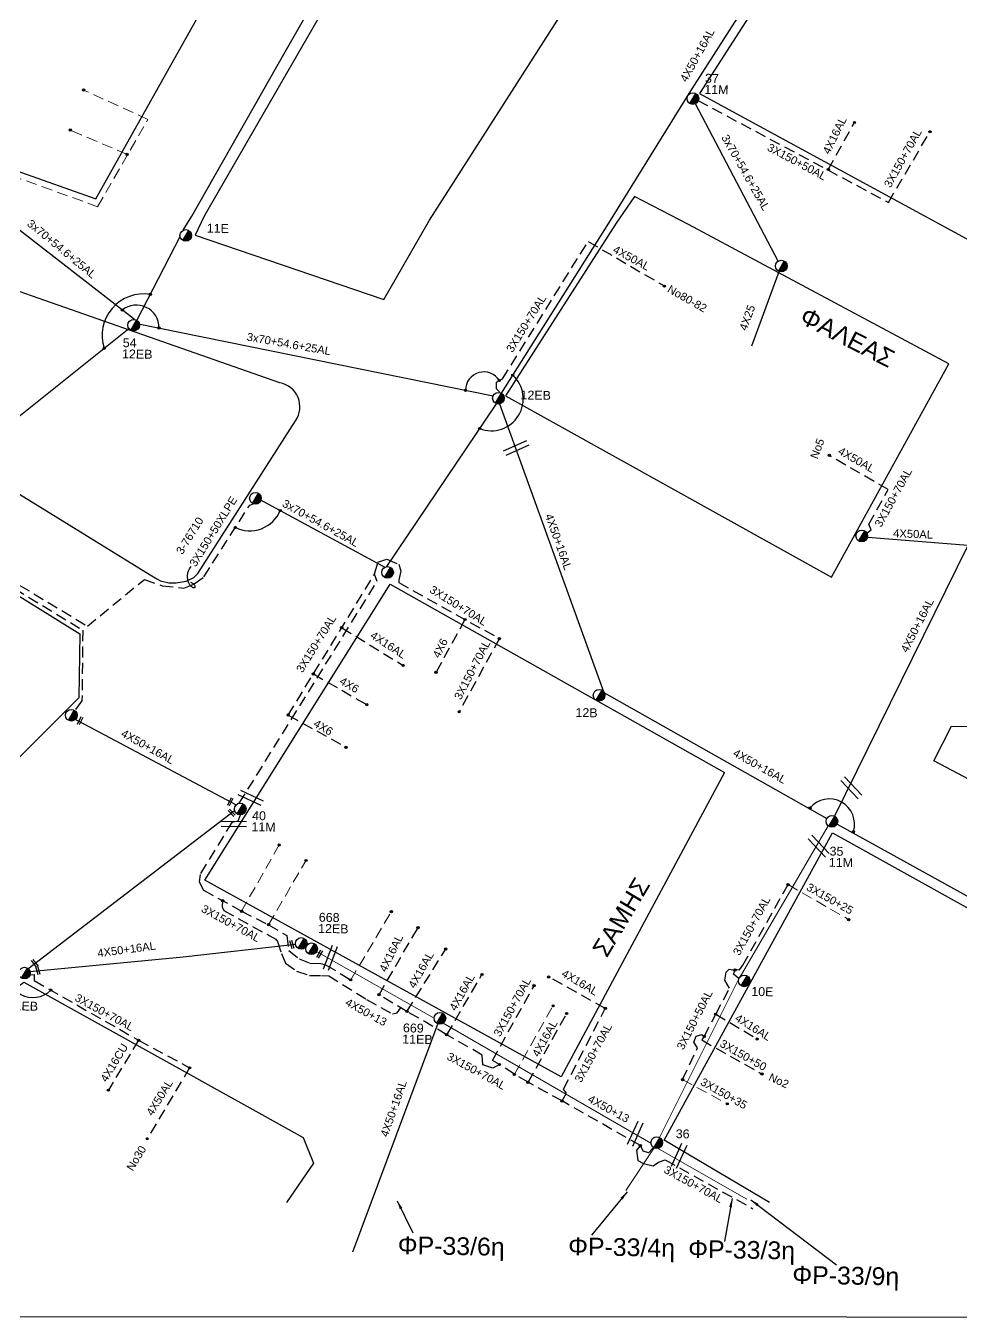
# Model space of a CAD drawing. Header units: millimetres. Extents: x 2875 to 4053, y 1200 to 1741.
# Drawn here: x 3423 to 3531.9, y 1200.5 to 1351 of the extents above; entities that cross this region are included whole.
import ezdxf

# ---------------------------------------------------------------- set-up
doc = ezdxf.new("R2010")
doc.units = ezdxf.units.MM
doc.linetypes.add('DASHED', pattern=[19.05, 12.7, -6.35])
doc.layers.add('Άγνωστα', color=7, linetype='Continuous', lineweight=5)
for name, color, linetype in [('Γέφυρες Εναέριου Δικτύου', 7, 'Continuous'), ('Γυμνά εναέρια ΧΤ (3Φ)   4x50AL', 7, 'Continuous'), ('Γυμνά εναέρια ΧΤ και ΦΟΠ (3Φ)   4x50+16AL', 7, 'Continuous'), ('Επιγραφές - Σχήματα', 7, 'Continuous'), ('Καλώδια ΧΤ   3x150+50AL', 7, 'DASHED'), ('Καλώδια ΧΤ   3x150+50AL XLPE', 7, 'DASHED'), ('Καλώδια ΧΤ   3x150+70AL', 7, 'DASHED'), ('Καλώδια ΧΤ   3x150AL+50CU', 7, 'DASHED'), ('Μηχανική τομή', 7, 'Continuous'), ('ΠΙΝΑΚΙΔΑ', 7, 'Continuous'), ('Στύλος ΦΜ', 7, 'Continuous'), ('Στύλος ΦΜ @ 1', 7, 'Continuous'), ('Συνδέσεις', 7, 'Continuous'), ('Συνεστραμμένα ΧΤ   3x70+54.6+25 AL', 7, 'SYN_LINE'), ('Τομή', 7, 'Continuous'), ('Υπόβαθρο ΔΕΗ', 7, 'Continuous'), ('Υπόγεια καλώδια Δικτύου ΧΤ και Παρ. ΧΤ - 3X150+70 AL', 7, 'DASHED'), ('Υπόγεια καλώδια Παροχών ΧΤ   4x16AL', 7, 'DASHED'), ('Υπόγεια καλώδια Παροχών ΧΤ   4x16CU', 7, 'DASHED'), ('Υπόγεια καλώδια Παροχών ΧΤ   4x25', 7, 'DASHED'), ('Υπόγεια καλώδια Παροχών ΧΤ   4x50AL', 7, 'DASHED'), ('Υπόγεια καλώδια Παροχών ΧΤ   4x6', 7, 'DASHED')]:
    doc.layers.add(name, color=color, linetype=linetype)
doc.styles.get("Standard").update_dxf_attribs({"font": 'ARIAL.TTF'})
doc.linetypes.add('SYN_LINE', pattern='A,0.5,-0.0001,["/\\/\\/\\/",Standard,S=0.1,R=0,X=0,Y=-0.05],-0.25', length=0.7501)
doc.dimstyles.new('ISO-25', dxfattribs={"dimtxt": 2.5, "dimasz": 1, "dimexe": 1.25, "dimexo": 0.625, "dimtad": 1, "dimtxsty": 'Standard', "dimcen": 2.5, "dimadec": 0, "dimazin": 0, "dimtfac": 1, "dimtmove": 0, "dimatfit": 3, "dimfxl": 1.25, "dimarcsym": 0})

# ---------------------------------------------------------------- blocks, each defined once
blk = doc.blocks.new('_ΣΥΝΔΕΣΗ')
at = {"layer": 'Συνδέσεις', "linetype": 'SYN_LINE', "ltscale": 40}
blk.add_hatch(color=256, dxfattribs=at).paths.add_polyline_path([(0.5, -0.01, 1), (-0.5, -0.01, 1)])
at = {"layer": 'Συνδέσεις'}
blk.add_circle((0, -0.01), 0.5, dxfattribs=at)
blk = doc.blocks.new('ΥΠΑΡΧΩΝ ΤΣΙΜΕΝΤΕΝΙΟΣ ΣΤΥΛΟΣ')
at = {"layer": 'Στύλος ΦΜ'}
blk.add_hatch(color=256, dxfattribs=at).paths.add_polyline_path([(-1.29, -2.28, 0.574793), (2.62, 0, 0.268822), (1.3, 2.27)])
blk.add_line((-1.29, -2.28), (1.3, 2.27), dxfattribs=at)
blk.add_circle((0, 0), 2.62, dxfattribs=at)
at = {"layer": 'Στύλος ΦΜ', "flags": 4}
for tag, p in [('ΑΡΙΘΜΟΣ', (-4.68, 8.05)), ('ΤΥΠΟΣ', (-4.91, 3.03))]:
    blk.add_attdef(tag, p, '', height=4, dxfattribs=at)
blk = doc.blocks.new('ΤΟΜΗ')
at = {"layer": 'Τομή', "ltscale": 40}
for p, q in [((-5.68, 0), (5.68, 0)), ((5.68, -2.33), (-5.68, -2.33))]:
    blk.add_line(p, q, dxfattribs=at)
blk = doc.blocks.new('ΜΗΧΑΝΙΚΗ ΤΟΜΗ')
at = {"layer": 'Μηχανική τομή', "ltscale": 40}
for p, q in [((-1.89, 0.78), (1.89, 0.78)), ((1.89, 0), (-1.89, 0))]:
    blk.add_line(p, q, dxfattribs=at)

msp = doc.modelspace()

# ---------------------------------------------------------------- linework, layer by layer
at = {"layer": 'Άγνωστα', "color": 6, "linetype": 'DASHED', "ltscale": 0.1}
for points in [[(3437.171, 1340.095), (3429.678, 1343.514)], [(3407.12, 1337.426), (3407.091, 1337.331), (3407.663, 1336.62), (3408.628, 1336.534), (3409.529, 1336.795), (3410.473, 1337.468), (3431.306, 1329.929), (3437.171, 1340.095)], [(3434.738, 1336.015), (3428.114, 1338.853)]]:
    msp.add_lwpolyline(points, dxfattribs=at)
at = {"layer": 'Άγνωστα', "color": 2}
for points in [[(3516.381, 1257.81), (3506.106, 1240.216)], [(3505.935, 1239.889), (3496.726, 1221.499)], [(3496.096, 1220.298), (3492.8, 1215.326)]]:
    msp.add_lwpolyline(points, dxfattribs=at)
at = {"layer": 'Άγνωστα', "color": 177, "linetype": 'DASHED', "ltscale": 0.1}
for points in [[(3448.069, 1247.862), (3452.45, 1255.575)], [(3451.219, 1246.292), (3455.533, 1253.724)], [(3460.776, 1239.871), (3465.513, 1247.805)]]:
    msp.add_lwpolyline(points, dxfattribs=at)
at = {"layer": 'Άγνωστα', "color": 2, "linetype": 'DASHED', "ltscale": 0.1}
for points in [[(3511.697, 1250.964), (3518.746, 1246.891)], [(3499.424, 1228.249), (3504.617, 1225.425)]]:
    msp.add_lwpolyline(points, dxfattribs=at)
at = {"layer": 'Άγνωστα', "color": 30}
for points in [[(3470.486, 1235.414), (3456.813, 1243.152)], [(3495.735, 1220.86), (3471.534, 1234.819)]]:
    msp.add_lwpolyline(points, dxfattribs=at)
at = {"layer": 'Άγνωστα', "color": 173, "linetype": 'DASHED', "ltscale": 0.1}
msp.add_lwpolyline([(3479.832, 1228.873), (3484.258, 1236.686)], dxfattribs=at)
at = {"layer": 'Άγνωστα', "color": 6}
msp.add_lwpolyline([(3506.902, 1214.307), (3496.159, 1220.467)], dxfattribs=at)
at = {"layer": 'Γέφυρες Εναέριου Δικτύου'}
for centre, radius, start, end in [((3436.69, 1314.918), 4.856, 81.06242, 197.78942), ((3435.828, 1315.842), 2.627, 358.99784, 128.98769), ((3476.279, 1308.544), 2.141, 32.14913, 179.91762), ((3477.156, 1307.545), 3.715, 248.61759, 47.97755), ((3449.023, 1296.018), 3.846, 244.18049, 337.31713), ((3423.768, 1240.772), 2.966, 168.72081, 314.89834)]:
    msp.add_arc(centre, radius, start, end, dxfattribs=at)
at = {"layer": 'Γυμνά εναέρια ΧΤ (3Φ)   4x50AL', "color": 27}
msp.add_lwpolyline([(3408.322, 1294.48), (3434.947, 1315.734)], dxfattribs=at)
at = {"layer": 'Γυμνά εναέρια ΧΤ και ΦΟΠ (3Φ)   4x50+16AL', "color": 27}
for points in [[(3441.269, 1327.178), (3442.274, 1328.839), (3453.148, 1347.98), (3470.123, 1377.598), (3486.523, 1405.277)], [(3435.89, 1316.681), (3440.908, 1326.473)]]:
    msp.add_lwpolyline(points, dxfattribs=at)
at = {"layer": 'Γυμνά εναέρια ΧΤ και ΦΟΠ (3Φ)   4x50+16AL', "color": 85}
for points in [[(3478.325, 1308.203), (3490.826, 1328.008), (3500.191, 1343.124), (3500.191, 1343.124), (3520.276, 1374.555)], [(3465.002, 1288.007), (3477.748, 1306.983)]]:
    msp.add_lwpolyline(points, dxfattribs=at)
at = {"layer": 'Γυμνά εναέρια ΧΤ και ΦΟΠ (3Φ)   4x50+16AL', "color": 30}
for points in [[(3550.148, 1322.83), (3532.645, 1290.476), (3517.112, 1258.942)], [(3471.165, 1235.386), (3461, 1208.137)]]:
    msp.add_lwpolyline(points, dxfattribs=at)
at = {"layer": 'Γυμνά εναέρια ΧΤ και ΦΟΠ (3Φ)   4x50+16AL', "color": 206}
for points in [[(3478.104, 1306.955), (3490.266, 1273.33), (3516.219, 1258.662)], [(3517.405, 1258.005), (3541.64, 1244.6)]]:
    msp.add_lwpolyline(points, dxfattribs=at)
at = {"layer": 'Γυμνά εναέρια ΧΤ και ΦΟΠ (3Φ)   4x50+16AL', "color": 133, "ltscale": 0.1}
for points in [[(3428.447, 1270.364), (3447.432, 1260.255)], [(3423.168, 1241.152), (3447.259, 1259.575)], [(3423.402, 1240.843), (3441.264, 1242.553), (3454.34, 1244.033)]]:
    msp.add_lwpolyline(points, dxfattribs=at)
at = {"layer": 'Επιγραφές - Σχήματα'}
msp.add_lwpolyline([(3442.14, 1286.181), (3442.296, 1286.1), (3442.415, 1286.023), (3442.502, 1285.951), (3442.561, 1285.885), (3442.598, 1285.823), (3442.618, 1285.767), (3442.626, 1285.717), (3442.626, 1285.672), (3442.624, 1285.633), (3442.619, 1285.6), (3442.611, 1285.573), (3442.6, 1285.552), (3442.586, 1285.536), (3442.567, 1285.526), (3442.545, 1285.523), (3442.518, 1285.525), (3442.486, 1285.533), (3442.45, 1285.546), (3442.411, 1285.565), (3442.37, 1285.587), (3442.327, 1285.613), (3442.285, 1285.642), (3442.243, 1285.672), (3442.204, 1285.705), (3442.166, 1285.738), (3442.131, 1285.774), (3442.099, 1285.81), (3442.068, 1285.85), (3442.038, 1285.892), (3442.01, 1285.937), (3441.983, 1285.986), (3441.957, 1286.039), (3441.931, 1286.096), (3441.906, 1286.157), (3441.882, 1286.222), (3441.86, 1286.289), (3441.839, 1286.358), (3441.821, 1286.428), (3441.806, 1286.499), (3441.793, 1286.571), (3441.784, 1286.642), (3441.778, 1286.712), (3441.775, 1286.783), (3441.775, 1286.854), (3441.777, 1286.926), (3441.782, 1286.998), (3441.79, 1287.073), (3441.8, 1287.148), (3441.813, 1287.227), (3441.831, 1287.309), (3441.856, 1287.398), (3441.893, 1287.495), (3441.943, 1287.604), (3442.009, 1287.725), (3442.095, 1287.862), (3442.203, 1288.017)], dxfattribs=at)
msp.add_arc((3516.505, 1257.997), 2.943, 342.94902, 139.86268, dxfattribs=at)
at = {"layer": 'Καλώδια ΧΤ   3x150+50AL', "color": 85, "ltscale": 0.1}
msp.add_lwpolyline([(3501.196, 1342.305), (3523.388, 1330.432)], dxfattribs=at)
at = {"layer": 'Καλώδια ΧΤ   3x150+50AL', "color": 2, "ltscale": 0.1}
msp.add_lwpolyline([(3499.424, 1228.249), (3501.174, 1231.95), (3500.729, 1232.624), (3501.004, 1233.304), (3501.656, 1233.485), (3501.951, 1233.27), (3503.284, 1235.87), (3504.887, 1238.913), (3504.334, 1239.839), (3504.476, 1240.752), (3504.83, 1241.125), (3505.515, 1241.013)], dxfattribs=at)
at = {"layer": 'Καλώδια ΧΤ   3x150+50AL', "color": 2, "linetype": 'DASHED', "ltscale": 0.1}
msp.add_lwpolyline([(3501.951, 1233.27), (3501.659, 1232.861), (3508.661, 1228.895)], dxfattribs=at)
at = {"layer": 'Καλώδια ΧΤ   3x150+50AL XLPE', "color": 85, "linetype": 'DASHED', "ltscale": 0.1}
msp.add_lwpolyline([(3372.008, 1310.044), (3372.941, 1311.884), (3378.255, 1308.631), (3377.678, 1306.559), (3382.017, 1304.151), (3387.757, 1302.351), (3394.811, 1300.424), (3394.835, 1299.483), (3398.865, 1298.107), (3408.451, 1295.454), (3409.438, 1294.577), (3409.722, 1293.651), (3414.085, 1290.725), (3430.136, 1281.078), (3436.752, 1286.517), (3438.833, 1285.779), (3441.34, 1285.482), (3442.567, 1285.994), (3443.672, 1286.811), (3449.014, 1295.16), (3449.832, 1295.47)], dxfattribs=at)
at = {"layer": 'Καλώδια ΧΤ   3x150+70AL', "color": 85, "ltscale": 0.1}
msp.add_lwpolyline([(3523.388, 1330.432), (3528.224, 1338.644)], dxfattribs=at)
at = {"layer": 'Καλώδια ΧΤ   3x150AL+50CU', "color": 133, "ltscale": 0.1}
msp.add_lwpolyline([(3374.916, 1301.382), (3376.897, 1304.489), (3378.331, 1303.766), (3383.482, 1301.734), (3392.189, 1299.05), (3402.302, 1295.869), (3406.992, 1294.425), (3407.409, 1293.198), (3407.923, 1293.018), (3408.617, 1293.381), (3429.577, 1280.595), (3429.487, 1272.371), (3428.476, 1271.047)], dxfattribs=at)
at = {"layer": 'ΠΙΝΑΚΙΔΑ'}
msp.add_lwpolyline([(2883.045, 1200.853), (3942.226, 1200.46), (3942.226, 1741.119), (2883.045, 1741.119)], close=True, dxfattribs=at)
at = {"layer": 'Συνεστραμμένα ΧΤ   3x70+54.6+25 AL', "color": 85, "ltscale": 10}
for points in [[(3510.542, 1323.578), (3510.542, 1323.578), (3500.942, 1341.913)], [(3450.202, 1295.818), (3464.759, 1287.936)]]:
    msp.add_lwpolyline(points, dxfattribs=at)
at = {"layer": 'Συνεστραμμένα ΧΤ   3x70+54.6+25 AL', "color": 6, "ltscale": 10}
for points in [[(3435.61, 1316.795), (3419.584, 1329.227), (3408.5, 1337.762)], [(3435.881, 1316.319), (3477.357, 1307.893)]]:
    msp.add_lwpolyline(points, dxfattribs=at)
at = {"layer": 'Υπόβαθρο ΔΕΗ'}
for points in [[(3431.083, 1330.842), (3443.005, 1352.09), (3470.768, 1399.826), (3446.123, 1412.729), (3409.612, 1338.46)], [(3491.681, 1327.994), (3478.798, 1307.9), (3516.759, 1286.773), (3530.43, 1311.624), (3500.112, 1327.849), (3493.819, 1331.12)]]:
    msp.add_lwpolyline(points, close=True, dxfattribs=at)
for points in [[(3496.059, 1386.903), (3481.524, 1394.411), (3443.733, 1328.814), (3442.677, 1326.611), (3464.649, 1319.133), (3469.944, 1328.365), (3488.219, 1356.992), (3504.343, 1382.625), (3497.068, 1386.382)], [(3551.779, 1351.157), (3554.234, 1355.659), (3520.927, 1373.527), (3501.401, 1343.093), (3502.574, 1342.456)], [(3502.574, 1342.456), (3536.867, 1323.819), (3551.343, 1350.358)], [(3443.789, 1251.483), (3465.366, 1285.955), (3504.285, 1264.033), (3485.287, 1228.561), (3443.789, 1251.483)], [(3547.26, 1255.539), (3528.687, 1265.36), (3530.727, 1269.416), (3554.407, 1269.015), (3547.26, 1255.539)], [(3509.522, 1213.942), (3497.28, 1221.197), (3516.862, 1256.979), (3575.033, 1224.639), (3569.58, 1214.238)], [(3388.165, 1214.405), (3422.711, 1239.594), (3455.246, 1221.502), (3456.452, 1218.53), (3453.294, 1213.938)]]:
    msp.add_lwpolyline(points, dxfattribs=at)
at = {"layer": 'Υπόβαθρο ΔΕΗ', "ltscale": 0.1}
msp.add_lwpolyline([(3330.185, 1330.756), (3372.053, 1306.818), (3379.142, 1302.765), (3400.121, 1296.212), (3407.144, 1293.79), (3411.039, 1291.466), (3429.255, 1280.154), (3429.106, 1272.728), (3411.967, 1255.556), (3384.562, 1274.26), (3372.264, 1282.55), (3356.221, 1293.291), (3337.485, 1306.248), (3312.678, 1323.362), (3312.416, 1331.06)], dxfattribs=at)
at = {"layer": 'Υπόβαθρο ΔΕΗ'}
msp.add_lwpolyline([(3452.537, 1309.406), (3415.248, 1322.451), (3409.587, 1304.204), (3437.412, 1287.032), (3438.195, 1286.571), (3438.617, 1286.327), (3439.609, 1286.121), (3440.461, 1286.106), (3441.602, 1286.323), (3442.509, 1286.734), (3442.985, 1287.214), (3454.357, 1304.994, 0.5433232)], format="xyb", close=True, dxfattribs=at)
at = {"layer": 'Υπόγεια καλώδια Δικτύου ΧΤ και Παρ. ΧΤ - 3X150+70 AL', "color": 6, "ltscale": 0.1}
msp.add_lwpolyline([(3478.117, 1308.375), (3477.758, 1308.716), (3477.741, 1309.506), (3478.442, 1309.861), (3488.425, 1325.883)], dxfattribs=at)
at = {"layer": 'Υπόγεια καλώδια Δικτύου ΧΤ και Παρ. ΧΤ - 3X150+70 AL', "color": 30, "ltscale": 0.1}
msp.add_lwpolyline([(3520.905, 1291.931), (3521.374, 1292.293), (3521.108, 1292.945), (3523.368, 1296.981)], dxfattribs=at)
at = {"layer": 'Υπόγεια καλώδια Δικτύου ΧΤ και Παρ. ΧΤ - 3X150+70 AL', "color": 85, "ltscale": 0.1}
for points in [[(3447.808, 1260.443), (3463.841, 1286.263), (3463.544, 1287.108), (3463.942, 1288.532), (3464.975, 1288.887), (3466.397, 1288.272), (3466.632, 1287.459), (3466.397, 1286.468), (3466.397, 1286.468), (3466.362, 1286.134), (3478.088, 1279.617), (3473.409, 1271.089)], [(3453.496, 1270.708), (3463.544, 1287.108)]]:
    msp.add_lwpolyline(points, dxfattribs=at)
at = {"layer": 'Υπόγεια καλώδια Δικτύου ΧΤ και Παρ. ΧΤ - 3X150+70 AL', "color": 177, "ltscale": 0.1}
for points in [[(3447.915, 1259.056), (3447.636, 1258.351), (3446.952, 1258.214), (3443.232, 1252.148), (3443.129, 1251.291), (3443.648, 1250.329), (3448.069, 1247.862), (3451.219, 1246.292), (3453.332, 1245.024), (3453.567, 1243.269), (3454.775, 1242.33), (3456.01, 1241.816), (3457.323, 1241.77), (3457.93, 1241.596), (3460.776, 1239.871)], [(3445.858, 1249.096), (3445.793, 1248.387), (3446.02, 1247.927), (3452.048, 1244.613), (3452.25, 1244.323), (3452.71, 1242.938), (3453.195, 1241.827), (3454.465, 1240.894), (3455.985, 1240.382), (3457.363, 1240.377), (3458.219, 1240.344), (3462.633, 1237.596), (3465.633, 1235.902), (3466.201, 1236.01), (3466.569, 1236.559)], [(3496.02, 1220.345), (3495.441, 1219.73), (3494.835, 1219.923), (3494.511, 1220.568), (3485.39, 1225.756), (3481.431, 1227.932), (3479.832, 1228.873), (3478.107, 1230.006), (3477.273, 1230.474), (3482.121, 1239.181)], [(3478.107, 1230.006), (3477.337, 1229.563), (3476.156, 1229.979), (3476.084, 1231.106), (3471.976, 1233.467), (3467.33, 1236.195), (3464.076, 1238.133)], [(3485.39, 1225.756), (3485.916, 1226.662), (3485.57, 1227.13), (3490.418, 1236.546)], [(3494.511, 1220.568), (3494.062, 1220.046), (3494.214, 1218.834), (3494.877, 1218.456), (3495.976, 1218.221), (3496.631, 1218.642), (3497.392, 1218.909), (3507.595, 1213.209)]]:
    msp.add_lwpolyline(points, dxfattribs=at)
at = {"layer": 'Υπόγεια καλώδια Δικτύου ΧΤ και Παρ. ΧΤ - 3X150+70 AL', "color": 2, "ltscale": 0.1}
msp.add_lwpolyline([(3505.98, 1240.028), (3505.367, 1240.545), (3505.514, 1240.919), (3505.518, 1241.113), (3506.034, 1241.019), (3506.42, 1241.577), (3511.697, 1250.964)], dxfattribs=at)
at = {"layer": 'Υπόγεια καλώδια Δικτύου ΧΤ και Παρ. ΧΤ - 3X150+70 AL', "color": 1, "ltscale": 0.1}
msp.add_lwpolyline([(3423.303, 1240.454), (3423.911, 1240.474), (3423.929, 1239.776), (3436.082, 1232.829), (3442.018, 1229.626)], dxfattribs=at)
at = {"layer": 'Υπόγεια καλώδια Παροχών ΧΤ   4x16AL', "color": 85, "ltscale": 0.1}
for points in [[(3516.39, 1334.256), (3519.433, 1339.724)], [(3459.733, 1280.888), (3466.885, 1276.492)]]:
    msp.add_lwpolyline(points, dxfattribs=at)
at = {"layer": 'Υπόγεια καλώδια Παροχών ΧΤ   4x16AL', "color": 177, "ltscale": 0.1}
for points in [[(3464.076, 1238.133), (3468.61, 1245.953)], [(3467.33, 1236.195), (3471.842, 1243.454)], [(3471.976, 1233.467), (3476.057, 1240.49)], [(3490.418, 1236.546), (3483.826, 1240.207)], [(3481.431, 1227.932), (3485.921, 1235.949)]]:
    msp.add_lwpolyline(points, dxfattribs=at)
at = {"layer": 'Υπόγεια καλώδια Παροχών ΧΤ   4x16AL', "color": 2, "ltscale": 0.1}
msp.add_lwpolyline([(3503.284, 1235.87), (3508.103, 1232.981)], dxfattribs=at)
at = {"layer": 'Υπόγεια καλώδια Παροχών ΧΤ   4x16CU', "color": 1, "ltscale": 0.1}
msp.add_lwpolyline([(3436.082, 1232.829), (3432.556, 1227.021)], dxfattribs=at)
at = {"layer": 'Υπόγεια καλώδια Παροχών ΧΤ   4x25', "color": 85, "linetype": 'SYN_LINE', "ltscale": 10}
msp.add_lwpolyline([(3510.623, 1322.349), (3507.459, 1313.68)], dxfattribs=at)
at = {"layer": 'Υπόγεια καλώδια Παροχών ΧΤ   4x50AL', "color": 6, "ltscale": 0.1}
msp.add_lwpolyline([(3488.425, 1325.883), (3497.362, 1320.652)], dxfattribs=at)
at = {"layer": 'Υπόγεια καλώδια Παροχών ΧΤ   4x50AL', "color": 30, "ltscale": 0.1}
msp.add_lwpolyline([(3523.368, 1296.981), (3516.465, 1300.951)], dxfattribs=at)
at = {"layer": 'Υπόγεια καλώδια Παροχών ΧΤ   4x50AL', "color": 30, "linetype": 'Continuous', "ltscale": 0.1}
msp.add_lwpolyline([(3532.645, 1290.476), (3520.528, 1291.436)], dxfattribs=at)
at = {"layer": 'Υπόγεια καλώδια Παροχών ΧΤ   4x50AL', "color": 1, "ltscale": 0.1}
msp.add_lwpolyline([(3442.018, 1229.626), (3437.076, 1221.35)], dxfattribs=at)
at = {"layer": 'Υπόγεια καλώδια Παροχών ΧΤ   4x6', "color": 85, "ltscale": 0.1}
for points in [[(3474.08, 1281.845), (3470.712, 1275.698)], [(3456.429, 1275.495), (3462.654, 1271.917)], [(3453.496, 1270.708), (3460.232, 1266.957)]]:
    msp.add_lwpolyline(points, dxfattribs=at)

# ---------------------------------------------------------------- block references
at = {"layer": 'Μηχανική τομή'}
for p, xscale, yscale, zscale, rotation in [((3429.36, 1270.003), 0.2590415103700987, 0.2590415103700987, 0.2590415103700987, 63.85423012277463), ((3446.852, 1260.564), 0.2590415103700987, 0.2590415103700987, 0.2590415103700987, 63.85423012277463), ((3446.841, 1259.256), 0.2590415103700341, 0.2590415103700341, 0.2590415103700341, 313.7089395811318), ((3453.825, 1243.946), 0.2590415103701241, 0.2590415103701241, 0.2590415103701241, 287.8958835827559), ((3423.909, 1241.719), 0.2590415103700392, 0.2590415103700392, 0.2590415103700392, 307.7254322523543), ((3457.24, 1242.829), 0.2590415103698478, 0.2590415103698478, 0.2590415103698478, 60.09415699515917), ((3424.247, 1240.916), 0.2590415103701622, 0.2590415103701622, 0.2590415103701622, 287.8958835827806)]:
    msp.add_blockref('ΜΗΧΑΝΙΚΗ ΤΟΜΗ', p, dxfattribs=dict(at, xscale=xscale, yscale=yscale, zscale=zscale, rotation=rotation))
at = {"layer": 'Στύλος ΦΜ @ 1', "ltscale": 40}
ref = msp.add_blockref('ΥΠΑΡΧΩΝ ΤΣΙΜΕΝΤΕΝΙΟΣ ΣΤΥΛΟΣ', (3500.625, 1342.523), dxfattribs=dict(at, xscale=0.2590415103700448, yscale=0.2590415103700448, zscale=0.2590415103700448, rotation=359.0199368875902))
ref.add_attrib('ΤΥΠΟΣ', '11M', (3501.943, 1343.074), dxfattribs={"layer": 'Στύλος ΦΜ', "height": 1.0362, "rotation": 359.01994, "flags": 4})
ref.add_attrib('ΑΡΙΘΜΟΣ', '37', (3502.027, 1344.375), dxfattribs={"layer": 'Στύλος ΦΜ', "height": 1.0362, "rotation": 359.01994, "flags": 4})
ref = msp.add_blockref('ΥΠΑΡΧΩΝ ΤΣΙΜΕΝΤΕΝΙΟΣ ΣΤΥΛΟΣ', (3441.578, 1326.575), dxfattribs=dict(at, xscale=0.2590415103700448, yscale=0.2590415103700448, zscale=0.2590415103700448, rotation=359.0199368875902))
ref.add_attrib('ΤΥΠΟΣ', '11E', (3444.004, 1326.913), dxfattribs={"layer": 'Στύλος ΦΜ', "height": 1.0362, "rotation": 359.01994, "flags": 4})
at = {"layer": 'Στύλος ΦΜ @ 1', "ltscale": 40, "xscale": 0.2590415103700448, "yscale": 0.2590415103700448, "zscale": 0.2590415103700448, "rotation": 359.0199368875902}
for p in [(3510.914, 1323.012), (3449.685, 1295.957), (3520.28, 1291.572), (3465.067, 1287.332), (3428.248, 1270.687), (3455.014, 1244.105)]:
    msp.add_blockref('ΥΠΑΡΧΩΝ ΤΣΙΜΕΝΤΕΝΙΟΣ ΣΤΥΛΟΣ', p, dxfattribs=at)
at = {"layer": 'Στύλος ΦΜ @ 1', "ltscale": 40}
ref = msp.add_blockref('ΥΠΑΡΧΩΝ ΤΣΙΜΕΝΤΕΝΙΟΣ ΣΤΥΛΟΣ', (3435.501, 1316.125), dxfattribs=dict(at, xscale=0.2590415103700448, yscale=0.2590415103700448, zscale=0.2590415103700448, rotation=359.0199368875902))
ref.add_attrib('ΤΥΠΟΣ', '12EB', (3434.141, 1312.27), dxfattribs={"layer": 'Στύλος ΦΜ', "height": 1.0362, "rotation": 359.01994, "flags": 4})
ref.add_attrib('ΑΡΙΘΜΟΣ', '54', (3434.225, 1313.571), dxfattribs={"layer": 'Στύλος ΦΜ', "height": 1.0362, "rotation": 359.01994, "flags": 4})
ref = msp.add_blockref('ΥΠΑΡΧΩΝ ΤΣΙΜΕΝΤΕΝΙΟΣ ΣΤΥΛΟΣ', (3477.978, 1307.621), dxfattribs=dict(at, xscale=0.2590415103700448, yscale=0.2590415103700448, zscale=0.2590415103700448, rotation=359.0199368875902))
ref.add_attrib('ΤΥΠΟΣ', '12EB', (3480.541, 1307.485), dxfattribs={"layer": 'Στύλος ΦΜ', "height": 1.0362, "rotation": 359.01994, "flags": 4})
ref = msp.add_blockref('ΥΠΑΡΧΩΝ ΤΣΙΜΕΝΤΕΝΙΟΣ ΣΤΥΛΟΣ', (3489.7, 1273.016), dxfattribs=dict(at, xscale=0.2590415103700448, yscale=0.2590415103700448, zscale=0.2590415103700448, rotation=359.0199368875902))
ref.add_attrib('ΤΥΠΟΣ', '12B', (3486.938, 1270.496), dxfattribs={"layer": 'Στύλος ΦΜ', "height": 1.0362, "rotation": 359.01994, "flags": 4})
ref = msp.add_blockref('ΥΠΑΡΧΩΝ ΤΣΙΜΕΝΤΕΝΙΟΣ ΣΤΥΛΟΣ', (3447.908, 1259.772), dxfattribs=dict(at, xscale=0.2590415103700448, yscale=0.2590415103700448, zscale=0.2590415103700448, rotation=359.0199368875902))
ref.add_attrib('ΤΥΠΟΣ', '11M', (3449.208, 1257.183), dxfattribs={"layer": 'Στύλος ΦΜ', "height": 1.0362, "rotation": 359.01994, "flags": 4})
ref.add_attrib('ΑΡΙΘΜΟΣ', '40', (3449.291, 1258.484), dxfattribs={"layer": 'Στύλος ΦΜ', "height": 1.0362, "rotation": 359.01994, "flags": 4})
ref = msp.add_blockref('ΥΠΑΡΧΩΝ ΤΣΙΜΕΝΤΕΝΙΟΣ ΣΤΥΛΟΣ', (3516.812, 1258.333), dxfattribs=dict(at, xscale=0.2590415103700448, yscale=0.2590415103700448, zscale=0.2590415103700448, rotation=359.0199368875902))
ref.add_attrib('ΤΥΠΟΣ', '11M', (3516.446, 1253.042), dxfattribs={"layer": 'Στύλος ΦΜ', "height": 1.0362, "rotation": 359.01994, "flags": 4})
ref.add_attrib('ΑΡΙΘΜΟΣ', '35', (3516.53, 1254.343), dxfattribs={"layer": 'Στύλος ΦΜ', "height": 1.0362, "rotation": 359.01994, "flags": 4})
ref = msp.add_blockref('ΥΠΑΡΧΩΝ ΤΣΙΜΕΝΤΕΝΙΟΣ ΣΤΥΛΟΣ', (3456.223, 1243.486), dxfattribs=dict(at, xscale=0.2590415103700448, yscale=0.2590415103700448, zscale=0.2590415103700448, rotation=359.0199368875902))
ref.add_attrib('ΤΥΠΟΣ', '12EB', (3456.973, 1245.342), dxfattribs={"layer": 'Στύλος ΦΜ', "height": 1.0362, "rotation": 359.01994, "flags": 4})
ref.add_attrib('ΑΡΙΘΜΟΣ', '668', (3457.057, 1246.643), dxfattribs={"layer": 'Στύλος ΦΜ', "height": 1.0362, "rotation": 359.01994, "flags": 4})
ref = msp.add_blockref('ΥΠΑΡΧΩΝ ΤΣΙΜΕΝΤΕΝΙΟΣ ΣΤΥΛΟΣ', (3422.785, 1240.651), dxfattribs=dict(at, xscale=0.2590415103700448, yscale=0.2590415103700448, zscale=0.2590415103700448, rotation=359.0199368875902))
ref.add_attrib('ΤΥΠΟΣ', '11EB', (3420.826, 1236.333), dxfattribs={"layer": 'Στύλος ΦΜ', "height": 1.0362, "rotation": 359.01994, "flags": 4})
ref = msp.add_blockref('ΥΠΑΡΧΩΝ ΤΣΙΜΕΝΤΕΝΙΟΣ ΣΤΥΛΟΣ', (3506.599, 1239.75), dxfattribs=dict(at, xscale=0.2590415103700448, yscale=0.2590415103700448, zscale=0.2590415103700448, rotation=359.0199368875902))
ref.add_attrib('ΤΥΠΟΣ', '10E', (3507.412, 1237.999), dxfattribs={"layer": 'Στύλος ΦΜ', "height": 1.0362, "rotation": 359.01994, "flags": 4})
ref = msp.add_blockref('ΥΠΑΡΧΩΝ ΤΣΙΜΕΝΤΕΝΙΟΣ ΣΤΥΛΟΣ', (3471.164, 1235.387), dxfattribs=dict(at, xscale=0.2590415103700448, yscale=0.2590415103700448, zscale=0.2590415103700448, rotation=359.0199368875902))
ref.add_attrib('ΤΥΠΟΣ', '11EB', (3466.771, 1232.459), dxfattribs={"layer": 'Στύλος ΦΜ', "height": 1.0362, "rotation": 359.01994, "flags": 4})
ref.add_attrib('ΑΡΙΘΜΟΣ', '669', (3466.854, 1233.76), dxfattribs={"layer": 'Στύλος ΦΜ', "height": 1.0362, "rotation": 359.01994, "flags": 4})
ref = msp.add_blockref('ΥΠΑΡΧΩΝ ΤΣΙΜΕΝΤΕΝΙΟΣ ΣΤΥΛΟΣ', (3496.412, 1220.898), dxfattribs=dict(at, xscale=0.2590415103700448, yscale=0.2590415103700448, zscale=0.2590415103700448, rotation=359.0199368875902))
ref.add_attrib('ΤΥΠΟΣ', '36', (3498.614, 1221.425), dxfattribs={"layer": 'Στύλος ΦΜ', "height": 1.0362, "rotation": 359.01994, "flags": 4})
at = {"layer": 'Συνδέσεις', "xscale": 0.2590415103700448, "yscale": 0.2590415103700448, "zscale": 0.2590415103700448, "rotation": 359.0199368875902}
for p in [(3429.681, 1343.526), (3519.437, 1339.736), (3428.118, 1338.865), (3528.227, 1338.656), (3434.742, 1336.027), (3516.393, 1334.268), (3497.304, 1320.67), (3437.445, 1319.718), (3434.191, 1317.899), (3438.455, 1315.799), (3432.067, 1313.437), (3478.092, 1309.687), (3479.649, 1310.303), (3474.138, 1308.551), (3475.803, 1304.089), (3516.516, 1300.961), (3452.573, 1294.538), (3447.349, 1292.559), (3474.08, 1281.845), (3459.733, 1280.888), (3478.088, 1279.617), (3466.885, 1276.492), (3456.429, 1275.495), (3470.712, 1275.698), (3462.654, 1271.917), (3453.496, 1270.708), (3473.409, 1271.089), (3460.232, 1266.957), (3514.255, 1259.897), (3519.319, 1257.137), (3452.45, 1255.575), (3455.56, 1253.77), (3511.697, 1250.964), (3445.858, 1249.096), (3448.069, 1247.862), (3465.513, 1247.805), (3451.219, 1246.292), (3518.746, 1246.891), (3468.61, 1245.953), (3471.842, 1243.454), (3476.057, 1240.49), (3505.516, 1241.016), (3460.776, 1239.871), (3482.121, 1239.181), (3483.826, 1240.207), (3425.863, 1238.674), (3464.076, 1238.133), (3467.33, 1236.195), (3484.346, 1236.842), (3485.921, 1235.949), (3490.419, 1236.549), (3503.284, 1235.87), (3436.082, 1232.829), (3471.944, 1233.485), (3501.951, 1233.27), (3508.103, 1232.981), (3478.107, 1230.006), (3442.018, 1229.626), (3479.817, 1228.847), (3499.424, 1228.249), (3508.661, 1228.895), (3432.556, 1227.021), (3481.431, 1227.932), (3485.39, 1225.756), (3504.617, 1225.425), (3437.076, 1221.35), (3494.511, 1220.568)]:
    msp.add_blockref('_ΣΥΝΔΕΣΗ', p, dxfattribs=at)
at = {"layer": 'Τομή'}
for p, xscale, yscale, zscale, rotation in [((3479.928, 1302.096), 0.2590415103700341, 0.2590415103700341, 0.2590415103700341, 23.67099382413321), ((3518.839, 1262.034), 0.2590415103698389, 0.2590415103698389, 0.2590415103698389, 133.2202683928099), ((3449.259, 1261.336), 0.2590415103700479, 0.2590415103700479, 0.2590415103700479, 334.8838037972802), ((3447.19, 1258.319), 0.2590415103700448, 0.2590415103700448, 0.2590415103700448, 359.0199368875902), ((3515.054, 1255.239), 0.2590415103698389, 0.2590415103698389, 0.2590415103698389, 133.2202683928099), ((3458.117, 1242.536), 0.2590415103701025, 0.2590415103701025, 0.2590415103701025, 69.18233715984488), ((3493.627, 1222.063), 0.2590415103699424, 0.2590415103699424, 0.2590415103699424, 65.63680049446737), ((3498.744, 1219.499), 0.2590415103699424, 0.2590415103699424, 0.2590415103699424, 65.63680049446737)]:
    msp.add_blockref('ΤΟΜΗ', p, dxfattribs=dict(at, xscale=xscale, yscale=yscale, zscale=zscale, rotation=rotation))

# ---------------------------------------------------------------- texts
at = {"layer": 'Άγνωστα', "color": 7, "char_height": 0.9325, "width": 87.23055, "attachment_point": 1}
for s, insert, rotation in [('3X150+25', (3514.205, 1251.195), 330.54429), ('4X50+13', (3460.499, 1237.78), 331.23679), ('3X150+35', (3501.86, 1228.507), 330.54429), ('4X50+13', (3488.74, 1226.53), 331.23679)]:
    msp.add_mtext(s, dxfattribs=dict(at, insert=insert, rotation=rotation))
at = {"layer": 'Γυμνά εναέρια ΧΤ και ΦΟΠ (3Φ)   4x50+16AL', "color": 7, "char_height": 0.9325, "width": 87.23055, "attachment_point": 1}
for insert, rotation in [((3499.064, 1344.804), 61.11895), ((3484.271, 1294.276), 289.56968), ((3524.767, 1278.326), 62.9399), ((3434.396, 1269.105), 330.78419), ((3505.654, 1266.827), 330.78419), ((3431.223, 1243.429), 7.55161), ((3464.206, 1221.796), 70.87742)]:
    msp.add_mtext('4X50+16AL', dxfattribs=dict(at, insert=insert, rotation=rotation))
at = {"layer": 'Επιγραφές - Σχήματα', "color": 7, "char_height": 0.9325, "width": 87.23055, "attachment_point": 1}
for s, insert, rotation in [('No80-82', (3498.016, 1320.855), 330.44972), ('No5', (3514.25, 1300.792), 69.52165), ('No2', (3509.739, 1229.044), 335.28121), ('No30', (3434.603, 1218.009), 58.63304)]:
    msp.add_mtext(s, dxfattribs=dict(at, insert=insert, rotation=rotation))
at = {"layer": 'Επιγραφές - Σχήματα', "char_height": 2.0723, "attachment_point": 1}
for s, insert, width, rotation in [('ΦΑΛΕΑΣ', (3513.817, 1318.324), 20.52812, 333.02571), ('ΣΑΜΗΣ', (3488.81, 1243.41), 20.52812, 59.26492), ('ΦΡ-33/6η', (3466.275, 1210.009), 8.8687, 359.01994), ('ΦΡ-33/4η', (3486.113, 1209.884), 8.8687, 359.01994), ('ΦΡ-33/3η', (3500.089, 1209.574), 8.8687, 359.01994), ('ΦΡ-33/9η', (3512.219, 1206.56), 8.8687, 359.01994)]:
    msp.add_mtext(s, dxfattribs=dict(at, insert=insert, width=width, rotation=rotation))
at = {"layer": 'Καλώδια ΧΤ   3x150+50AL', "color": 7, "char_height": 0.9325, "width": 87.23055, "attachment_point": 1}
for s, insert, rotation in [('3X150+50AL', (3509.623, 1337.358), 331.87126), ('3X150+50AL', (3498.679, 1232.054), 62.84388), ('3X150+50', (3504.118, 1232.973), 330.54429)]:
    msp.add_mtext(s, dxfattribs=dict(at, insert=insert, rotation=rotation))
at = {"layer": 'Καλώδια ΧΤ   3x150+50AL XLPE', "color": 7, "width": 87.23055, "attachment_point": 1, "rotation": 58.25044}
for s, insert, char_height in [('3X150+50XLPE', (3441.932, 1288.39), 0.93255), ('3-76710', (3440.379, 1289.823), 0.9325)]:
    msp.add_mtext(s, dxfattribs=dict(at, insert=insert, char_height=char_height))
at = {"layer": 'Καλώδια ΧΤ   3x150+70AL', "color": 7, "insert": (3522.811, 1332.505), "char_height": 0.9325, "width": 87.23055, "attachment_point": 1, "rotation": 60.86505}
msp.add_mtext('3X150+70AL', dxfattribs=at)
at = {"layer": 'Συνεστραμμένα ΧΤ   3x70+54.6+25 AL', "color": 7, "char_height": 0.93255, "width": 87.23055, "attachment_point": 1}
for insert, rotation in [((3504.71, 1338.46), 299.6482), ((3423.599, 1328.523), 320.5603), ((3448.777, 1315.264), 349.97815), ((3453.159, 1295.884), 331.02446)]:
    msp.add_mtext('3x70+54.6+25AL', dxfattribs=dict(at, insert=insert, rotation=rotation))
at = {"layer": 'Υπόγεια καλώδια Δικτύου ΧΤ και Παρ. ΧΤ - 3X150+70 AL', "color": 7, "char_height": 0.9325, "width": 87.23055, "attachment_point": 1}
for insert, rotation in [((3478.816, 1313.348), 58.20257), ((3521.722, 1292.952), 61.20164), ((3470.364, 1285.858), 328.0771), ((3454.362, 1276.052), 58.20257), ((3472.766, 1272.824), 62.57354), ((3443.725, 1248.678), 331.29916), ((3505.225, 1243.074), 61.20164), ((3477.352, 1233.612), 61.20164), ((3429.013, 1238.312), 331.29916), ((3486.789, 1228.272), 61.20164), ((3472.322, 1231.476), 331.29916), ((3497.603, 1218.276), 331.29916)]:
    msp.add_mtext('3X150+70AL', dxfattribs=dict(at, insert=insert, rotation=rotation))
at = {"layer": 'Υπόγεια καλώδια Παροχών ΧΤ   4x16AL', "color": 7, "char_height": 0.9325, "width": 87.23055, "attachment_point": 1}
for insert, rotation in [((3515.672, 1336.371), 63.67228), ((3463.47, 1280.545), 326.9332), ((3464.041, 1241.104), 63.87581), ((3467.422, 1239.239), 60.83273), ((3485.701, 1241.149), 329.62128), ((3472.193, 1236.62), 60.83273), ((3481.834, 1231.254), 60.83273), ((3505.922, 1235.967), 327.98265)]:
    msp.add_mtext('4X16AL', dxfattribs=dict(at, insert=insert, rotation=rotation))
at = {"layer": 'Υπόγεια καλώδια Παροχών ΧΤ   4x16CU', "color": 7, "insert": (3431.552, 1228.358), "char_height": 0.9325, "width": 87.23055, "attachment_point": 1, "rotation": 58.69705}
msp.add_mtext('4X16CU', dxfattribs=at)
at = {"layer": 'Υπόγεια καλώδια Παροχών ΧΤ   4x25', "color": 7, "insert": (3505.985, 1315.735), "char_height": 0.9325, "width": 87.23055, "attachment_point": 1, "rotation": 69.90971}
msp.add_mtext('4X25', dxfattribs=at)
at = {"layer": 'Υπόγεια καλώδια Παροχών ΧΤ   4x50AL', "color": 7, "char_height": 0.9325, "width": 87.23055, "attachment_point": 1}
for insert, rotation in [((3491.654, 1325.474), 331.5327), ((3517.887, 1301.998), 330.37958), ((3523.965, 1292.366), 357.78141), ((3436.904, 1224.429), 58.44283)]:
    msp.add_mtext('4X50AL', dxfattribs=dict(at, insert=insert, rotation=rotation))
at = {"layer": 'Υπόγεια καλώδια Παροχών ΧΤ   4x6', "color": 7, "char_height": 0.9325, "width": 87.23055, "attachment_point": 1}
for insert, rotation in [((3470.261, 1277.676), 63.69926), ((3459.863, 1275.211), 329.35913), ((3456.823, 1270.266), 329.35913)]:
    msp.add_mtext('4X6', dxfattribs=dict(at, insert=insert, rotation=rotation))

# ---------------------------------------------------------------- leaders
at = {"layer": 'Επιγραφές - Σχήματα', "ltscale": 40}
for points in [[(3492.964, 1215.166), (3488.816, 1210.119)], [(3466.193, 1214.138), (3468.03, 1210.407)], [(3505.179, 1214.387), (3504.311, 1209.385)], [(3507.382, 1214.241), (3517.342, 1206.672)]]:
    msp.add_leader(points, dimstyle='ISO-25', override={"dimasz": 1, "dimtad": 0}, dxfattribs=at)

doc.saveas('drawing.dxf')
